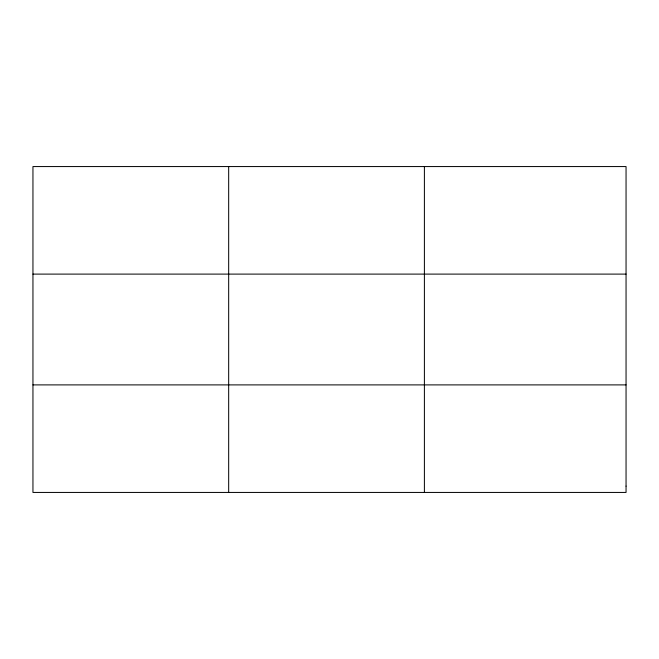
<?xml version="1.0" encoding="UTF-8"?>
<svg xmlns="http://www.w3.org/2000/svg" width="659" height="659" viewBox="0 0 659 659"><rect width="100%" height="100%" fill="white"/><g stroke="black" fill="none" stroke-linecap="round" stroke-linejoin="round"><path stroke-width="0.99" d="M228.673 492.438L228.673 166.562M424.396 492.438L424.396 166.562M32.95 274.103L626.05 274.103M32.95 384.897L626.05 384.897M626.05 486.111L626.05 492.438L32.95 492.438L32.95 166.562L626.05 166.562L626.05 486.111"/></g></svg>
